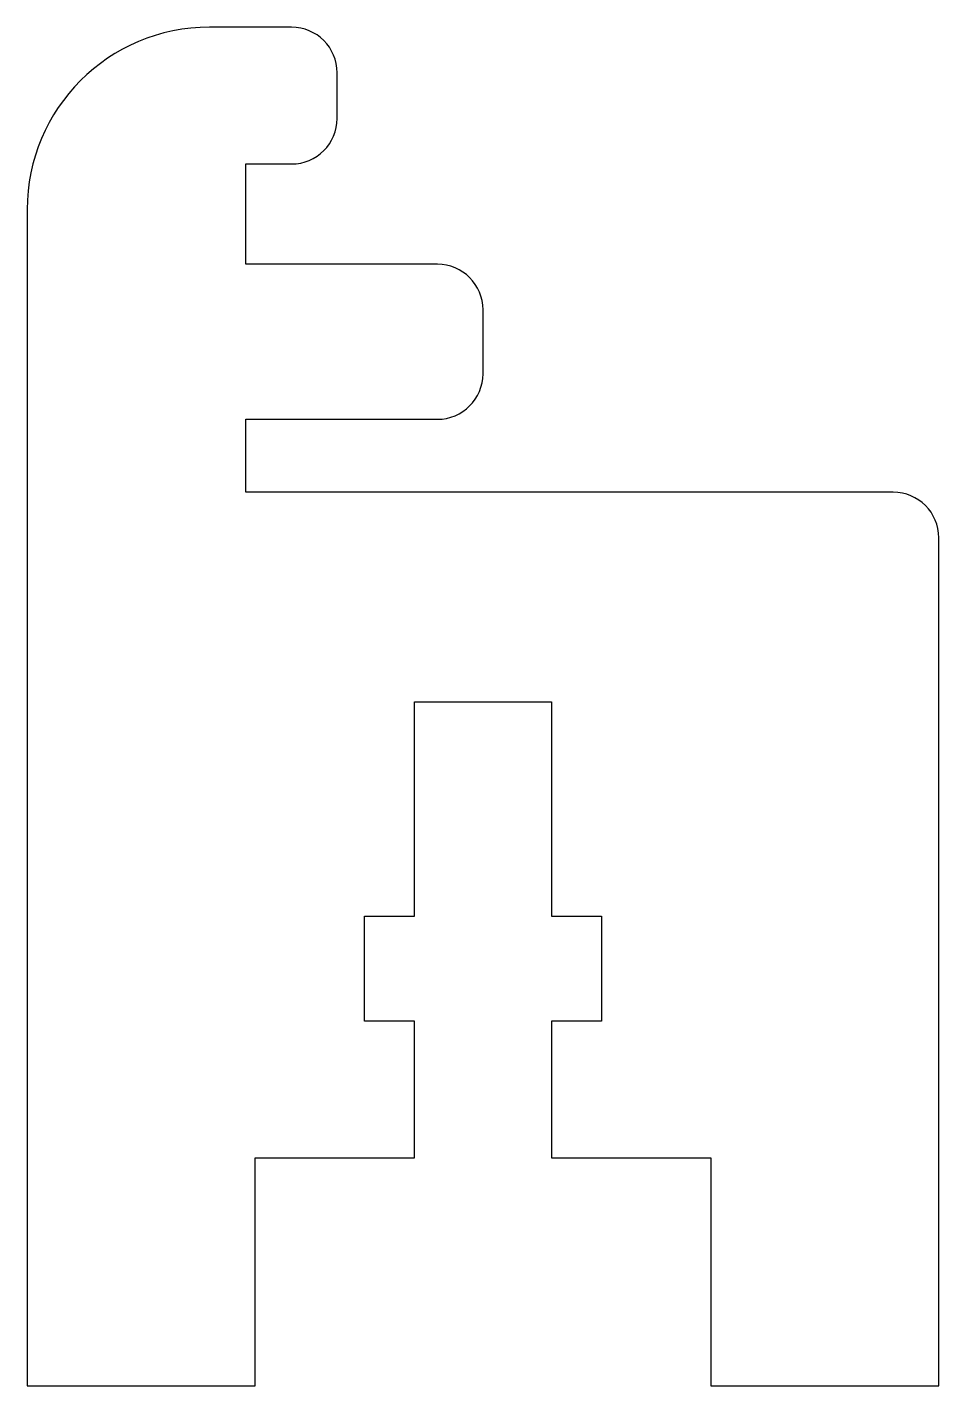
# Model space of a CAD drawing. Header units: millimetres. Extents: x 0 to 20, y 0 to 29.8.
import ezdxf

# ---------------------------------------------------------------- set-up
doc = ezdxf.new("R2010")
doc.units = ezdxf.units.MM

msp = doc.modelspace()

# ---------------------------------------------------------------- linework, layer by layer
at = {"color": 7, "linetype": 'Continuous', "lineweight": 25}
for p, q in [((5.8, 29.8), (4, 29.8)), ((6.8, 27.8), (6.8, 28.8)), ((4.8, 24.6), (4.8, 26.8)), ((4.8, 26.8), (5.8, 26.8)), ((0, 25.8), (0, 0)), ((9, 24.6), (4.8, 24.6)), ((10, 22.2), (10, 23.6)), ((4.8, 19.6), (4.8, 21.2)), ((4.8, 21.2), (9, 21.2)), ((19, 19.6), (4.8, 19.6)), ((20, 0), (20, 18.6)), ((8.5, 10.3), (8.5, 15)), ((8.5, 15), (11.5, 15)), ((11.5, 15), (11.5, 10.3)), ((7.4, 8), (7.4, 10.3)), ((7.4, 10.3), (8.5, 10.3)), ((11.5, 10.3), (12.6, 10.3)), ((12.6, 10.3), (12.6, 8)), ((8.5, 8), (7.4, 8)), ((8.5, 5), (8.5, 8)), ((12.6, 8), (11.5, 8)), ((11.5, 8), (11.5, 5)), ((5, 0), (5, 5)), ((5, 5), (8.5, 5)), ((11.5, 5), (15, 5)), ((15, 5), (15, 0)), ((0, 0), (5, 0)), ((15, 0), (20, 0))]:
    msp.add_line(p, q, dxfattribs=at)
for centre, radius, start, end in [((4, 25.8), 4, 90, 180), ((5.8, 28.8), 1, 0, 90), ((5.8, 27.8), 1, 270, 0), ((9, 23.6), 1, 0, 90), ((9, 22.2), 1, 270, 0), ((19, 18.6), 1, 0, 90)]:
    msp.add_arc(centre, radius, start, end, dxfattribs=at)

doc.saveas('drawing.dxf')
